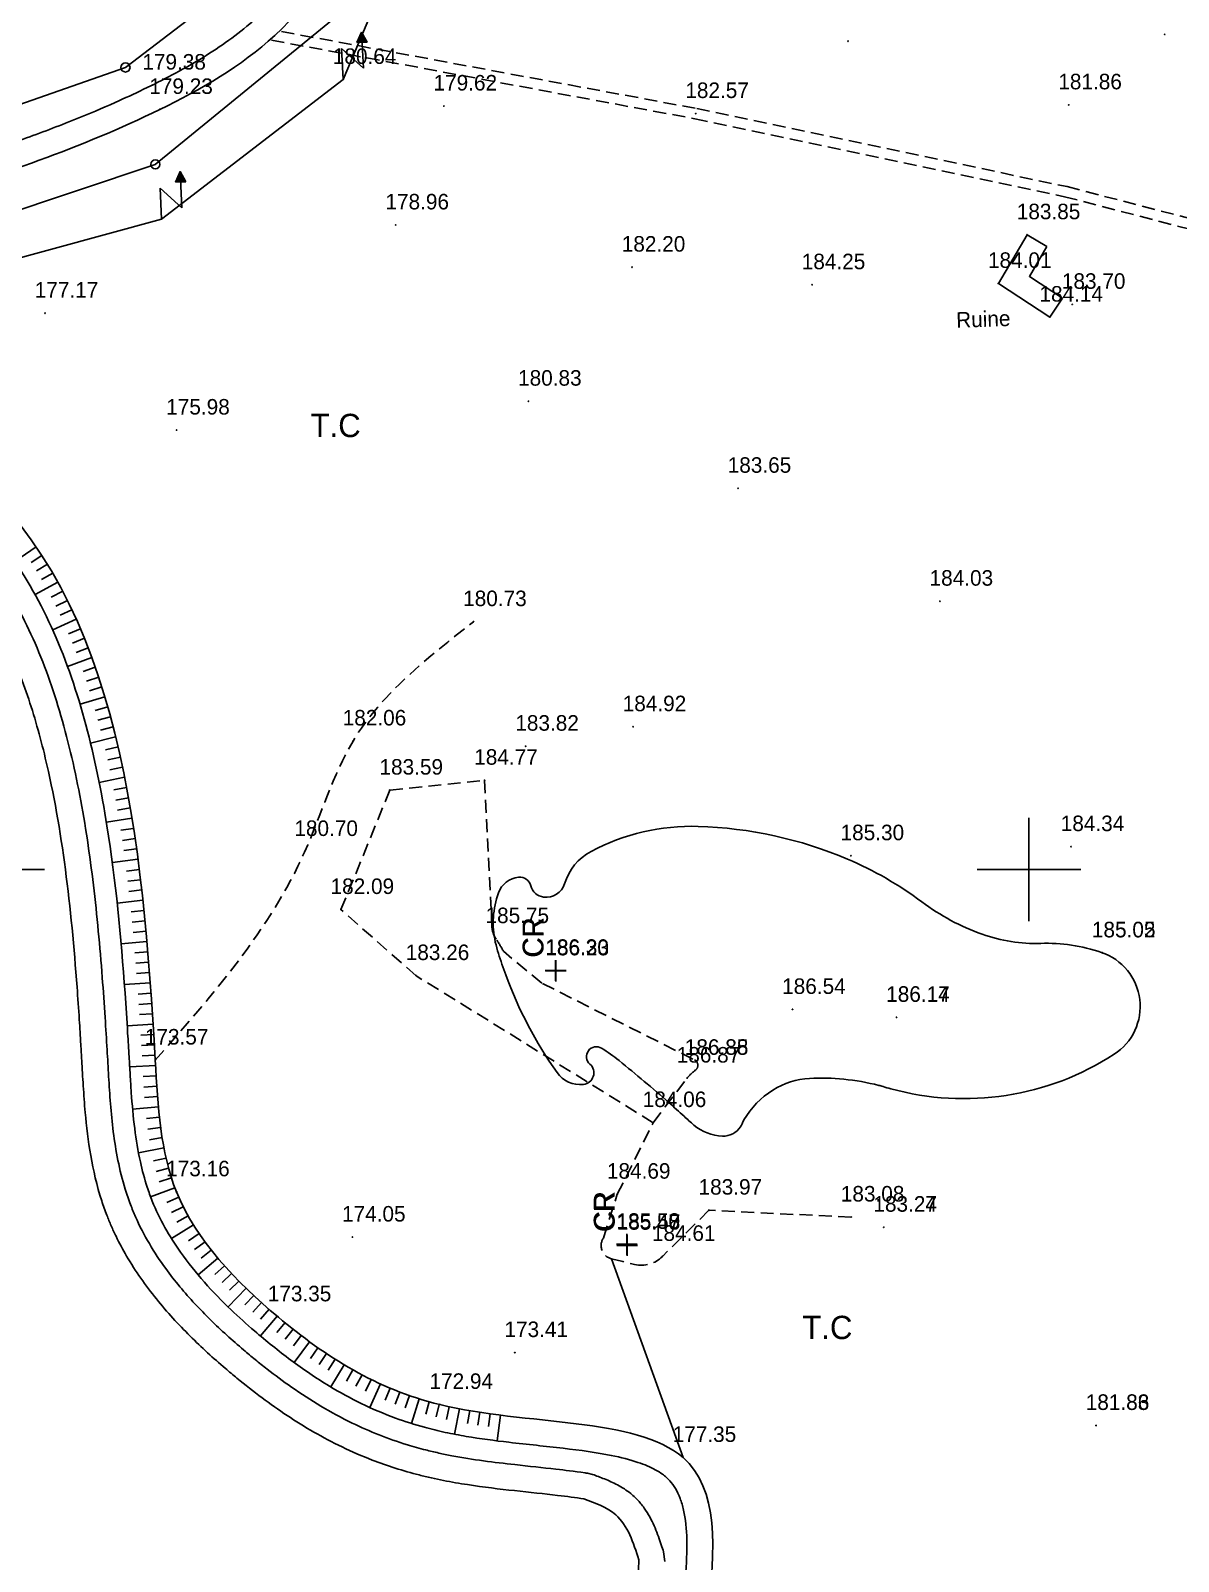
# Model space of a CAD drawing. Extents: x -83928 to -81707, y 15464 to 18601.
# Drawn here: x -83792.7 to -83571.1, y 17066.4 to 17362 of the extents above; entities that cross this region are included whole.
import ezdxf

# ---------------------------------------------------------------- set-up
doc = ezdxf.new("R2010")
doc.units = 0
doc.header["$MEASUREMENT"] = 0
doc.linetypes.add('ACAD_ISO03W100', pattern=[30, 12, -18])
doc.linetypes.add('INTERROMPU', pattern=[0.75, 0.5, -0.25])
doc.layers.add('ACCE', color=4, linetype='INTERROMPU', lineweight=25)
for name, color, linetype in [('ALT', 7, 'Continuous'), ('BORNE', 1, 'Continuous'), ('Carroyage 1', 7, 'Continuous'), ('CNiv_1', 1, 'Continuous'), ('CODE', 2, 'Continuous'), ('CONST', 7, 'Continuous'), ('CORDONNE', 6, 'Continuous'), ('ECOULEMENT', 160, 'ACAD_ISO03W100'), ('electric', 50, 'Continuous'), ('LIMITE', 40, 'INTERROMPU'), ('POINTS', 3, 'Continuous'), ('Talus', 5, 'Continuous'), ('TITRE', 1, 'Continuous'), ('VOIRIE', 4, 'Continuous')]:
    doc.layers.add(name, color=color, linetype=linetype)
doc.styles.add('TEXT', font='cyr2.shx')

# ---------------------------------------------------------------- blocks, each defined once
blk = doc.blocks.new('C16')
for p, q in [((-1, 0), (1, 0)), ((0, -1), (0, 1))]:
    blk.add_line(p, q)
at = {"style": 'TEXT'}
blk.add_text('CR', height=2, dxfattribs=at).set_placement((1.28, 1.19))
blk = doc.blocks.new('*X2')
for p, q in [((6.35, 7.2), (6.55, 7.4)), ((6.38, 7.27), (6.54, 7.42)), ((6.42, 7.34), (6.53, 7.45)), ((6.45, 7.41), (6.52, 7.47)), ((6.49, 7.48), (6.5, 7.49)), ((6.01, 6.5), (6.67, 7.16)), ((6.03, 6.56), (6.66, 7.19)), ((6.04, 6.5), (6.68, 7.14)), ((6.07, 6.63), (6.64, 7.21)), ((6.08, 6.5), (6.69, 7.12)), ((6.1, 6.7), (6.63, 7.23)), ((6.11, 6.5), (6.7, 7.09)), ((6.14, 6.77), (6.62, 7.26)), ((6.15, 6.5), (6.72, 7.07)), ((6.17, 6.84), (6.61, 7.28)), ((6.18, 6.5), (6.73, 7.05)), ((6.21, 6.91), (6.6, 7.3)), ((6.22, 6.5), (6.74, 7.02)), ((6.24, 6.98), (6.59, 7.33)), ((6.25, 6.5), (6.75, 7)), ((6.28, 7.06), (6.57, 7.35)), ((6.29, 6.5), (6.76, 6.97)), ((6.31, 7.13), (6.56, 7.38)), ((6.32, 6.5), (6.77, 6.95)), ((6.36, 6.5), (6.79, 6.93)), ((6.39, 6.5), (6.8, 6.9)), ((6.43, 6.5), (6.81, 6.88)), ((6.46, 6.5), (6.82, 6.86)), ((6.5, 6.5), (6.83, 6.83)), ((6.54, 6.5), (6.85, 6.81)), ((6.57, 6.5), (6.86, 6.79)), ((6.61, 6.5), (6.87, 6.76)), ((6.64, 6.5), (6.88, 6.74)), ((6.68, 6.5), (6.89, 6.72)), ((6.71, 6.5), (6.9, 6.69)), ((6.75, 6.5), (6.92, 6.67)), ((6.78, 6.5), (6.93, 6.64)), ((6.82, 6.5), (6.94, 6.62)), ((6.85, 6.5), (6.95, 6.6)), ((6.89, 6.5), (6.96, 6.57)), ((6.92, 6.5), (6.97, 6.55)), ((6.96, 6.5), (6.99, 6.53)), ((6.99, 6.5), (7, 6.5))]:
    blk.add_line(p, q)

msp = doc.modelspace()

# ---------------------------------------------------------------- linework, layer by layer
at = {"linetype": 'ByBlock', "extrusion": (0.000932032, -0.005533, 0.999984)}
for p, q in [((-83600.34, 17322.52, 202.97), (-83596.52, 17320.26, 202.95)), ((-83593.52, 17310.34, 202.9), (-83595.96, 17306.62, 202.76))]:
    msp.add_line(p, q, dxfattribs=at)
at = {"extrusion": (0.003135, -0.012036, 0.999923)}
for p, q in [((-83689.35, 17180.51, 201.54), (-83693.35, 17180.51, 201.55)), ((-83689.33, 17180.41, 201.54), (-83693.33, 17180.41, 201.55)), ((-83689.31, 17180.42, 201.54), (-83693.31, 17180.42, 201.55)), ((-83691.35, 17178.51, 201.52), (-83691.35, 17182.51, 201.57)), ((-83691.33, 17178.41, 201.52), (-83691.33, 17182.41, 201.57)), ((-83691.31, 17178.42, 201.52), (-83691.31, 17182.42, 201.57)), ((-83675.61, 17127.61, 200.86), (-83679.61, 17127.61, 200.87)), ((-83675.59, 17127.62, 200.86), (-83679.59, 17127.62, 200.87)), ((-83675.57, 17127.46, 200.86), (-83679.57, 17127.46, 200.87)), ((-83675.56, 17127.43, 200.86), (-83679.56, 17127.43, 200.87)), ((-83677.61, 17125.61, 200.84), (-83677.61, 17129.61, 200.89)), ((-83677.59, 17125.62, 200.84), (-83677.59, 17129.62, 200.89)), ((-83677.57, 17125.46, 200.84), (-83677.57, 17129.46, 200.89)), ((-83677.56, 17125.43, 200.84), (-83677.56, 17129.43, 200.89))]:
    msp.add_line(p, q, dxfattribs=at)
at = {"linetype": 'ByBlock', "extrusion": (0.000932032, -0.005533, 0.999984), "elevation": 29.2}
for points in [[(-83600.49, 17322.95), (-83606.05, 17313.56), (-83596.11, 17307.05)], [(-83596.67, 17320.69), (-83600.07, 17314.95), (-83593.68, 17310.76)]]:
    msp.add_lwpolyline(points, dxfattribs=at)
at = {"layer": 'ACCE', "linetype": 'INTERROMPU', "ltscale": 5, "extrusion": (0.000932032, -0.005533, 0.999984)}
for p, q in [((-83744.28, 17361.8, 203.89), (-83664.12, 17346.92, 203.73)), ((-83746.24, 17360.13, 203.88), (-83664.51, 17344.95, 203.72)), ((-83664.12, 17346.92, 203.73), (-83592.64, 17331.85, 203.58)), ((-83664.51, 17344.95, 203.72), (-83593.1, 17329.9, 203.57)), ((-83592.64, 17331.85, 203.58), (-83530.21, 17315.62, 203.44)), ((-83593.1, 17329.9, 203.57), (-83531.73, 17313.95, 203.43))]:
    msp.add_line(p, q, dxfattribs=at)
at = {"layer": 'BORNE', "color": 2, "extrusion": (4.63065e-06, 1.2885e-05, 1)}
for centre in [(-83774.4, 17354.85, 207.68), (-83768.64, 17336.13, 207.68)]:
    msp.add_circle(centre, 0.877, dxfattribs=at)
at = {"layer": 'Carroyage 1'}
for p, q in [((-83600, 17210), (-83600, 17190)), ((-83810, 17200), (-83790, 17200)), ((-83610, 17200), (-83590, 17200))]:
    msp.add_line(p, q, dxfattribs=at)
at = {"layer": 'CNiv_1', "flags": 128}
msp.add_lwpolyline([(-83635, 17202, -0.060355), (-83620.66, 17193.74, 0.075704), (-83609, 17187.5, 0.093341), (-83597.72, 17185.74, -0.089907), (-83586, 17184, -0.626929), (-83583.55, 17164.32, -0.213909), (-83626.67, 17157.67, -0.007001), (-83628.16, 17158.1, 0.012577), (-83629, 17158.33, 0.036595), (-83635.72, 17159.51, 0.037777), (-83642.33, 17159.67, 0.12869), (-83649.44, 17157.41, 0.119641), (-83655, 17151.67, 0.038937), (-83655.37, 17150.91, -0.050828), (-83655.67, 17150.33, -0.263124), (-83659.16, 17148.52, -0.16873), (-83664.67, 17150.67, -0.010376), (-83666.57, 17152.35, 0.00667), (-83669.5, 17155, 0.010264), (-83679.11, 17163.1, 0.03111), (-83682.5, 17165.5, 0.921976), (-83684.76, 17162.44, -0.654217), (-83686, 17158.5, -0.271713), (-83691.07, 17160.79, -0.066246), (-83701, 17179.67, -0.011511), (-83702.4, 17183.77, -0.021614), (-83703, 17186, -0.142195), (-83702.4, 17195.49, -0.291981), (-83698.5, 17198.5, -0.363728), (-83696.16, 17196.87, 0.300096), (-83693.67, 17194.67, 0.370191), (-83689.64, 17197.24, -0.19987), (-83684.5, 17203.5, -0.130504), (-83663.82, 17208.32, -0.093129)], format="xyb", close=True, dxfattribs=at)
at = {"layer": 'CORDONNE', "extrusion": (0.000932032, -0.005533, 0.999984)}
for p, q in [((-83728.82, 17361.7, 203.79), (-83729.72, 17359.65, 203.78)), ((-83728.47, 17354.71, 203.75), (-83728.82, 17361.7, 203.79)), ((-83727.72, 17359.75, 203.78), (-83728.82, 17361.7, 203.79)), ((-83732.67, 17358.5, 203.78), (-83728.47, 17354.71, 203.75)), ((-83732.36, 17352.51, 203.74), (-83732.67, 17358.5, 203.78)), ((-83729.72, 17359.65, 203.78), (-83727.72, 17359.75, 203.78)), ((-83763.87, 17334.74, 11.71), (-83764.77, 17332.69, 11.69)), ((-83762.77, 17332.79, 11.69), (-83763.87, 17334.74, 11.71)), ((-83763.51, 17327.75, 11.67), (-83763.87, 17334.74, 11.71)), ((-83767.41, 17325.55, 11.66), (-83767.71, 17331.54, 11.69)), ((-83767.71, 17331.54, 11.69), (-83763.51, 17327.75, 11.67)), ((-83764.77, 17332.69, 11.69), (-83762.77, 17332.79, 11.69))]:
    msp.add_line(p, q, dxfattribs=at)
at = {"layer": 'ECOULEMENT', "linetype": 'ByBlock', "extrusion": (0.000932032, -0.005533, 0.999984)}
for p, q in [((-83666.77, 17086.46, 200.34), (-83680.59, 17124.85, 200.79)), ((-83666.77, 17086.46, 200.34), (-83680.59, 17124.85, 200.79)), ((-83685.18, 17083.44, 200.36), (-83684.22, 17083.2, 200.35)), ((-83670.52, 17068.25, 200.13), (-83670.28, 17066.42, 200.11))]:
    msp.add_line(p, q, dxfattribs=at)
at = {"layer": 'ECOULEMENT', "linetype": 'ByBlock', "extrusion": (0.000932032, -0.005533, 0.999984), "elevation": 31.48}
for points in [[(-83578.93, 17534.07), (-83579.2, 17521.43), (-83573.61, 17497.2), (-83562.42, 17454.35), (-83556.2, 17424.54), (-83544.39, 17394.11), (-83534.44, 17368.02), (-83530.09, 17344.42), (-83526.98, 17325.79), (-83525.29, 17304.03)], [(-83573.93, 17533.97), (-83574.19, 17521.94), (-83568.75, 17498.4), (-83557.55, 17455.49), (-83551.39, 17425.96), (-83539.72, 17395.9), (-83529.61, 17369.38), (-83525.17, 17345.29), (-83522.02, 17326.4), (-83520.31, 17304.41)]]:
    msp.add_lwpolyline(points, dxfattribs=at)
at = {"layer": 'ECOULEMENT', "linetype": 'ByBlock'}
for points, knots in [([(-83827.83, 17291.45, 203.31), (-83819.67, 17286.97, 203.23), (-83775.97, 17262.97, 202.8), (-83770.19, 17194.47, 201.96), (-83767.15, 17135, 201.24), (-83744.19, 17111.26, 200.88), (-83712.87, 17091.38, 200.54), (-83643.3, 17096.85, 200.39), (-83670.7, 17034.91, 199.73), (-83666.57, 17004.33, 199.35), (-83665.61, 17000, 199.29)], [0, 0, 0, 0, 27.360031, 146.587102, 172.356963, 203.464582, 238.970025, 287.011846, 359.983844, 372.535882, 372.535882, 372.535882, 372.535882]), ([(-83827.83, 17291.45, 203.31), (-83819.67, 17286.97, 203.23), (-83775.97, 17262.97, 202.8), (-83770.19, 17194.47, 201.96), (-83767.15, 17135, 201.24), (-83744.19, 17111.26, 200.88), (-83712.87, 17091.38, 200.54), (-83643.3, 17096.85, 200.39), (-83670.7, 17034.91, 199.73), (-83666.57, 17004.33, 199.35), (-83665.61, 17000, 199.29)], [0, 0, 0, 0, 27.360031, 146.587102, 172.356963, 203.464582, 238.970025, 287.011846, 359.983844, 372.535882, 372.535882, 372.535882, 372.535882]), ([(-83830.23, 17287.07, 203.26), (-83827.51, 17285.57, 203.24), (-83824.82, 17284.09, 203.21), (-83819.79, 17281.2, 203.16), (-83817.45, 17279.79, 203.14), (-83813.17, 17276.99, 203.09), (-83811.22, 17275.61, 203.07), (-83808.19, 17273.23, 203.03), (-83807.04, 17272.27, 203.01), (-83804.83, 17270.25, 202.98), (-83803.76, 17269.21, 202.97), (-83800.67, 17265.98, 202.92), (-83798.77, 17263.67, 202.88), (-83793.59, 17256.55, 202.78), (-83790.69, 17251.35, 202.71), (-83785.75, 17240.17, 202.56), (-83783.72, 17234.18, 202.48), (-83780.36, 17221.65, 202.32), (-83779.03, 17215.1, 202.24), (-83776.28, 17197.86, 202.02), (-83775.24, 17186.94, 201.89), (-83774.3, 17173.56, 201.72), (-83774.13, 17170.98, 201.69), (-83773.88, 17166.88, 201.64), (-83773.79, 17165.36, 201.62), (-83773.63, 17162.69, 201.59), (-83773.56, 17161.55, 201.58), (-83773.43, 17159.25, 201.55), (-83773.36, 17158.09, 201.53), (-83773.11, 17154.63, 201.49), (-83772.91, 17152.31, 201.46), (-83772.35, 17147.84, 201.41), (-83772, 17145.69, 201.38), (-83771.16, 17141.91, 201.33), (-83770.73, 17140.27, 201.31), (-83769.9, 17137.77, 201.28), (-83769.58, 17136.88, 201.27), (-83768.52, 17134.24, 201.23), (-83767.7, 17132.53, 201.21), (-83765.86, 17129.24, 201.16), (-83764.85, 17127.65, 201.14), (-83760.91, 17122.07, 201.06), (-83757.56, 17118.39, 201.01), (-83752.53, 17113.6, 200.93), (-83751.01, 17112.23, 200.91), (-83748.34, 17109.93, 200.87), (-83747.19, 17108.97, 200.86), (-83744.85, 17107.1, 200.83), (-83743.67, 17106.18, 200.82), (-83740.08, 17103.5, 200.77), (-83737.61, 17101.82, 200.74), (-83731.06, 17097.86, 200.68), (-83726.83, 17095.76, 200.64), (-83720.46, 17093.42, 200.59), (-83718.6, 17092.83, 200.58), (-83715.38, 17091.95, 200.56), (-83714.04, 17091.62, 200.55), (-83711.33, 17091.04, 200.53), (-83709.97, 17090.79, 200.52), (-83705.86, 17090.1, 200.5), (-83703.1, 17089.73, 200.49), (-83696.8, 17089, 200.46), (-83693.27, 17088.65, 200.45), (-83686.59, 17087.87, 200.42), (-83683.43, 17087.44, 200.4), (-83678.73, 17086.49, 200.37), (-83676.99, 17086.05, 200.36), (-83674.19, 17085.11, 200.34), (-83673.08, 17084.63, 200.33), (-83671.62, 17083.84, 200.32), (-83671.16, 17083.55, 200.32), (-83670.48, 17083.05, 200.31), (-83670.22, 17082.85, 200.3), (-83669.76, 17082.43, 200.3), (-83669.54, 17082.21, 200.29), (-83668.92, 17081.53, 200.28), (-83668.55, 17081.03, 200.28), (-83667.88, 17079.91, 200.26), (-83667.59, 17079.29, 200.25), (-83667.06, 17077.89, 200.23), (-83666.84, 17077.13, 200.22), (-83666.28, 17074.63, 200.19), (-83666.08, 17072.69, 200.17), (-83665.99, 17068.35, 200.12), (-83666.1, 17065.96, 200.09), (-83666.57, 17060.86, 200.03), (-83666.93, 17058.15, 200), (-83667.78, 17052.49, 199.93), (-83668.28, 17049.54, 199.9), (-83669.62, 17041.67, 199.81), (-83670.48, 17036.63, 199.75), (-83671.83, 17026.44, 199.63), (-83672.31, 17021.3, 199.57), (-83672.36, 17014.59, 199.49), (-83672.32, 17012.95, 199.47), (-83672.13, 17009.72, 199.43), (-83671.99, 17008.13, 199.41), (-83671.53, 17004.33, 199.36), (-83671.17, 17002.14, 199.34), (-83670.72, 17000, 199.31)], [0, 0, 0, 0, 9.138787, 9.138787, 17.56416, 17.56416, 25.260352, 25.260352, 30.28287, 30.28287, 35.305388, 35.305388, 45.350425, 45.350425, 64.720492, 64.720492, 84.090558, 84.090558, 103.460624, 103.460624, 133.997086, 133.997086, 141.320115, 141.320115, 145.687262, 145.687262, 148.980281, 148.980281, 152.2733, 152.2733, 158.859337, 158.859337, 164.98289, 164.98289, 169.656938, 169.656938, 172.230332, 172.230332, 177.377121, 177.377121, 182.523909, 182.523909, 196.096598, 196.096598, 201.79541, 201.79541, 206.070107, 206.070107, 210.344803, 210.344803, 218.894196, 218.894196, 232.123931, 232.123931, 237.348737, 237.348737, 240.941197, 240.941197, 244.533658, 244.533658, 251.718579, 251.718579, 261.143982, 261.143982, 270.569384, 270.569384, 276.955429, 276.955429, 282.300633, 282.300633, 285.22463, 285.22463, 287.202598, 287.202598, 289.180565, 289.180565, 293.136501, 293.136501, 297.092437, 297.092437, 301.048372, 301.048372, 308.882033, 308.882033, 316.715694, 316.715694, 324.549354, 324.549354, 332.383015, 332.383015, 344.985249, 344.985249, 357.587484, 357.587484, 361.673134, 361.673134, 365.758783, 365.758783, 371.554392, 371.554392, 371.554392, 371.554392]), ([(-83832.24, 17283.42, 203.23), (-83828.82, 17281.54, 203.19), (-83825.49, 17279.71, 203.16), (-83819.9, 17276.4, 203.1), (-83817.58, 17274.94, 203.08), (-83814.19, 17272.59, 203.04), (-83813.01, 17271.73, 203.03), (-83811.01, 17270.16, 203), (-83810.17, 17269.46, 202.99), (-83807.59, 17267.18, 202.95), (-83805.93, 17265.52, 202.93), (-83802.81, 17262.02, 202.88), (-83801.34, 17260.17, 202.85), (-83797.19, 17254.32, 202.77), (-83794.76, 17250.04, 202.71), (-83790.51, 17240.8, 202.58), (-83788.69, 17235.84, 202.52), (-83785.58, 17225.41, 202.38), (-83784.29, 17219.94, 202.31), (-83782.14, 17208.67, 202.17), (-83781.28, 17202.86, 202.1), (-83779.88, 17191.09, 201.95), (-83779.33, 17185.13, 201.88), (-83778.68, 17176.58, 201.77), (-83778.5, 17173.99, 201.74), (-83778.2, 17169.33, 201.68), (-83778.07, 17167.26, 201.66), (-83777.84, 17163.48, 201.61), (-83777.75, 17161.77, 201.59), (-83777.54, 17158.3, 201.55), (-83777.43, 17156.54, 201.53), (-83777.14, 17152.98, 201.48), (-83776.97, 17151.17, 201.46), (-83776.51, 17147.54, 201.42), (-83776.22, 17145.7, 201.39), (-83775.47, 17142, 201.35), (-83775.02, 17140.14, 201.32), (-83774.14, 17137.28, 201.29), (-83773.8, 17136.29, 201.27), (-83773.13, 17134.52, 201.25), (-83772.81, 17133.74, 201.24), (-83771.67, 17131.17, 201.2), (-83770.77, 17129.44, 201.18), (-83768.81, 17126.1, 201.13), (-83767.75, 17124.5, 201.11), (-83764.88, 17120.55, 201.05), (-83762.98, 17118.29, 201.02), (-83759.01, 17114.02, 200.96), (-83756.95, 17112.01, 200.93), (-83753.77, 17109.12, 200.88), (-83752.68, 17108.17, 200.87), (-83750.85, 17106.61, 200.84), (-83750.1, 17105.99, 200.83), (-83748.59, 17104.76, 200.81), (-83747.83, 17104.15, 200.8), (-83745.52, 17102.35, 200.77), (-83743.95, 17101.18, 200.76), (-83738.67, 17097.5, 200.7), (-83734.8, 17095.15, 200.65), (-83727.28, 17091.5, 200.59), (-83723.73, 17090.08, 200.56), (-83718.82, 17088.57, 200.53), (-83717.64, 17088.24, 200.52), (-83715.61, 17087.73, 200.51), (-83714.77, 17087.53, 200.5), (-83713.09, 17087.16, 200.49), (-83712.25, 17086.99, 200.49), (-83709.36, 17086.44, 200.47), (-83707.31, 17086.12, 200.46), (-83703.25, 17085.56, 200.44), (-83701.23, 17085.32, 200.43), (-83696.51, 17084.79, 200.41), (-83693.84, 17084.52, 200.4), (-83689.55, 17084.03, 200.38), (-83687.86, 17083.82, 200.37), (-83685.18, 17083.44, 200.36), (-83685.53, 17083.5, 200.36), (-83685.18, 17083.44, 200.36)], [0, 0, 0, 0, 11.470891, 11.470891, 20.339348, 20.339348, 25.349819, 25.349819, 29.293223, 29.293223, 37.736701, 37.736701, 46.180179, 46.180179, 63.09593, 63.09593, 80.033904, 80.033904, 96.971878, 96.971878, 113.909852, 113.909852, 130.847826, 130.847826, 138.22956, 138.22956, 144.145467, 144.145467, 149.086627, 149.086627, 154.027787, 154.027787, 158.968947, 158.968947, 163.910107, 163.910107, 168.851267, 168.851267, 171.476116, 171.476116, 173.547821, 173.547821, 178.433198, 178.433198, 183.318576, 183.318576, 190.95299, 190.95299, 198.587403, 198.587403, 202.519045, 202.519045, 205.217551, 205.217551, 207.916057, 207.916057, 213.31307, 213.31307, 225.562001, 225.562001, 235.448516, 235.448516, 238.501106, 238.501106, 240.62569, 240.62569, 242.750274, 242.750274, 247.931567, 247.931567, 253.11286, 253.11286, 260.302425, 260.302425, 265.247652, 265.247652, 266.386395, 266.386395, 266.386395, 266.386395]), ([(-83834.65, 17279.04, 203.18), (-83831.36, 17277.23, 203.15), (-83828.19, 17275.49, 203.12), (-83822.29, 17272.02, 203.06), (-83819.55, 17270.28, 203.03), (-83816.26, 17267.91, 202.99), (-83815.46, 17267.3, 202.98), (-83814.08, 17266.2, 202.96), (-83813.5, 17265.71, 202.95), (-83811.8, 17264.24, 202.93), (-83810.72, 17263.21, 202.92), (-83807.31, 17259.69, 202.86), (-83805.14, 17257, 202.82), (-83801.17, 17251.12, 202.74), (-83799.36, 17247.93, 202.7), (-83796.09, 17241.09, 202.6), (-83794.63, 17237.44, 202.55), (-83792.02, 17229.75, 202.45), (-83790.87, 17225.71, 202.4), (-83788.23, 17214.68, 202.26), (-83786.98, 17207.44, 202.17), (-83785.02, 17192.57, 201.98), (-83784.31, 17184.93, 201.89), (-83783.59, 17175.2, 201.77), (-83783.45, 17173.11, 201.75), (-83783.21, 17169.42, 201.7), (-83783.11, 17167.82, 201.68), (-83782.95, 17165.2, 201.65), (-83782.89, 17164.17, 201.64), (-83782.79, 17162.35, 201.61), (-83782.74, 17161.54, 201.6), (-83782.65, 17159.9, 201.58), (-83782.6, 17159.07, 201.57), (-83782.44, 17156.56, 201.54), (-83782.32, 17154.84, 201.52), (-83781.92, 17150.41, 201.47), (-83781.6, 17147.63, 201.43), (-83780.61, 17141.93, 201.36), (-83779.94, 17139, 201.32), (-83778.68, 17135.1, 201.27), (-83778.35, 17134.17, 201.26), (-83777.73, 17132.55, 201.24), (-83777.44, 17131.86, 201.23), (-83776.85, 17130.51, 201.21), (-83776.54, 17129.84, 201.2), (-83775.59, 17127.88, 201.18), (-83774.9, 17126.6, 201.16), (-83772.45, 17122.4, 201.1), (-83770.5, 17119.65, 201.06), (-83766.36, 17114.53, 200.99), (-83764.17, 17112.16, 200.95), (-83759.7, 17107.71, 200.88), (-83757.41, 17105.64, 200.85), (-83754.38, 17103.05, 200.81), (-83753.63, 17102.42, 200.8), (-83751.3, 17100.5, 200.77), (-83749.69, 17099.24, 200.75), (-83744.89, 17095.66, 200.69), (-83741.58, 17093.43, 200.66), (-83734.51, 17089.37, 200.58), (-83730.75, 17087.54, 200.55), (-83725.31, 17085.43, 200.51), (-83723.83, 17084.9, 200.5), (-83720.81, 17083.94, 200.48), (-83719.27, 17083.5, 200.47), (-83716.91, 17082.9, 200.45), (-83716.12, 17082.71, 200.45), (-83714.55, 17082.36, 200.44), (-83713.77, 17082.2, 200.43), (-83711.43, 17081.74, 200.42), (-83709.89, 17081.47, 200.41), (-83705.25, 17080.76, 200.39), (-83702.21, 17080.4, 200.37), (-83696.38, 17079.75, 200.35), (-83693.58, 17079.46, 200.34), (-83689.19, 17078.95, 200.32), (-83687.49, 17078.73, 200.31), (-83685.92, 17078.5, 200.3)], [0, 0, 0, 0, 11.024204, 11.024204, 22.048408, 22.048408, 25.840326, 25.840326, 28.822842, 28.822842, 34.694579, 34.694579, 48.130457, 48.130457, 61.566335, 61.566335, 75.002214, 75.002214, 88.438092, 88.438092, 110.366103, 110.366103, 132.294113, 132.294113, 138.280396, 138.280396, 142.878063, 142.878063, 145.831318, 145.831318, 148.161898, 148.161898, 150.492478, 150.492478, 155.153639, 155.153639, 162.312897, 162.312897, 169.472155, 169.472155, 171.70639, 171.70639, 173.357618, 173.357618, 175.008845, 175.008845, 178.3113, 178.3113, 186.264552, 186.264552, 194.217804, 194.217804, 202.171055, 202.171055, 204.806477, 204.806477, 210.243273, 210.243273, 220.607373, 220.607373, 230.971473, 230.971473, 234.726233, 234.726233, 238.482506, 238.482506, 240.354555, 240.354555, 242.226603, 242.226603, 245.9707, 245.9707, 253.560508, 253.560508, 261.150316, 261.150316, 266.386395, 266.386395, 266.386395, 266.386395]), ([(-83834.65, 17279.04, 203.18), (-83831.36, 17277.23, 203.15), (-83828.19, 17275.49, 203.12), (-83822.29, 17272.02, 203.06), (-83819.55, 17270.28, 203.03), (-83816.26, 17267.91, 202.99), (-83815.46, 17267.3, 202.98), (-83814.08, 17266.2, 202.96), (-83813.5, 17265.71, 202.95), (-83811.8, 17264.24, 202.93), (-83810.72, 17263.21, 202.92), (-83807.31, 17259.69, 202.86), (-83805.14, 17257, 202.82), (-83801.17, 17251.12, 202.74), (-83799.36, 17247.93, 202.7), (-83796.09, 17241.09, 202.6), (-83794.63, 17237.44, 202.55), (-83792.02, 17229.75, 202.45), (-83790.87, 17225.71, 202.4), (-83788.23, 17214.68, 202.26), (-83786.98, 17207.44, 202.17), (-83785.02, 17192.57, 201.98), (-83784.31, 17184.93, 201.89), (-83783.59, 17175.2, 201.77), (-83783.45, 17173.11, 201.75), (-83783.21, 17169.42, 201.7), (-83783.11, 17167.82, 201.68), (-83782.95, 17165.2, 201.65), (-83782.89, 17164.17, 201.64), (-83782.79, 17162.35, 201.61), (-83782.74, 17161.54, 201.6), (-83782.65, 17159.9, 201.58), (-83782.6, 17159.07, 201.57), (-83782.44, 17156.56, 201.54), (-83782.32, 17154.84, 201.52), (-83781.92, 17150.41, 201.47), (-83781.6, 17147.63, 201.43), (-83780.61, 17141.93, 201.36), (-83779.94, 17139, 201.32), (-83778.68, 17135.1, 201.27), (-83778.35, 17134.17, 201.26), (-83777.73, 17132.55, 201.24), (-83777.44, 17131.86, 201.23), (-83776.85, 17130.51, 201.21), (-83776.54, 17129.84, 201.2), (-83775.59, 17127.88, 201.18), (-83774.9, 17126.6, 201.16), (-83772.45, 17122.4, 201.1), (-83770.5, 17119.65, 201.06), (-83766.36, 17114.53, 200.99), (-83764.17, 17112.16, 200.95), (-83759.7, 17107.71, 200.88), (-83757.41, 17105.64, 200.85), (-83754.38, 17103.05, 200.81), (-83753.63, 17102.42, 200.8), (-83751.3, 17100.5, 200.77), (-83749.69, 17099.24, 200.75), (-83744.89, 17095.66, 200.69), (-83741.58, 17093.43, 200.66), (-83734.51, 17089.37, 200.58), (-83730.75, 17087.54, 200.55), (-83725.31, 17085.43, 200.51), (-83723.83, 17084.9, 200.5), (-83720.81, 17083.94, 200.48), (-83719.27, 17083.5, 200.47), (-83716.91, 17082.9, 200.45), (-83716.12, 17082.71, 200.45), (-83714.55, 17082.36, 200.44), (-83713.77, 17082.2, 200.43), (-83711.43, 17081.74, 200.42), (-83709.89, 17081.47, 200.41), (-83705.25, 17080.76, 200.39), (-83702.21, 17080.4, 200.37), (-83696.38, 17079.75, 200.35), (-83693.58, 17079.46, 200.34), (-83689.19, 17078.95, 200.32), (-83687.49, 17078.73, 200.31), (-83685.92, 17078.5, 200.3)], [0, 0, 0, 0, 11.024204, 11.024204, 22.048408, 22.048408, 25.840326, 25.840326, 28.822842, 28.822842, 34.694579, 34.694579, 48.130457, 48.130457, 61.566335, 61.566335, 75.002214, 75.002214, 88.438092, 88.438092, 110.366103, 110.366103, 132.294113, 132.294113, 138.280396, 138.280396, 142.878063, 142.878063, 145.831318, 145.831318, 148.161898, 148.161898, 150.492478, 150.492478, 155.153639, 155.153639, 162.312897, 162.312897, 169.472155, 169.472155, 171.70639, 171.70639, 173.357618, 173.357618, 175.008845, 175.008845, 178.3113, 178.3113, 186.264552, 186.264552, 194.217804, 194.217804, 202.171055, 202.171055, 204.806477, 204.806477, 210.243273, 210.243273, 220.607373, 220.607373, 230.971473, 230.971473, 234.726233, 234.726233, 238.482506, 238.482506, 240.354555, 240.354555, 242.226603, 242.226603, 245.9707, 245.9707, 253.560508, 253.560508, 261.150316, 261.150316, 266.386395, 266.386395, 266.386395, 266.386395]), ([(-83684.22, 17083.2, 200.35), (-83683.86, 17083.07, 200.35), (-83683.48, 17082.93, 200.35), (-83682.33, 17082.5, 200.34), (-83681.52, 17082.19, 200.33), (-83679.84, 17081.42, 200.32), (-83678.97, 17080.98, 200.31), (-83677.68, 17080.14, 200.29), (-83677.27, 17079.84, 200.29), (-83676.58, 17079.28, 200.28), (-83676.29, 17079.03, 200.28), (-83675.75, 17078.51, 200.27), (-83675.5, 17078.24, 200.27), (-83674.78, 17077.42, 200.25), (-83674.36, 17076.86, 200.24), (-83673.23, 17075.16, 200.22), (-83672.65, 17074, 200.21), (-83671.7, 17071.75, 200.18), (-83671.31, 17070.65, 200.16), (-83670.81, 17069.14, 200.14), (-83670.66, 17068.69, 200.13), (-83670.52, 17068.25, 200.13)], [0, 0, 0, 0, 1.098536, 1.098536, 3.295607, 3.295607, 5.492678, 5.492678, 6.531518, 6.531518, 7.272248, 7.272248, 8.012979, 8.012979, 9.494439, 9.494439, 12.444228, 12.444228, 15.394018, 15.394018, 16.682586, 16.682586, 16.682586, 16.682586]), ([(-83675.28, 17066.71, 200.13), (-83675.3, 17066.36, 200.12), (-83675.32, 17066, 200.12), (-83675.46, 17064.05, 200.09), (-83675.65, 17062.34, 200.07), (-83676.11, 17058.69, 200.03), (-83676.4, 17056.76, 200.01), (-83677.24, 17051.43, 199.95), (-83677.86, 17047.87, 199.91), (-83679.1, 17040.47, 199.82), (-83679.73, 17036.63, 199.78), (-83680.77, 17028.74, 199.69), (-83681.19, 17024.7, 199.64), (-83681.48, 17018.78, 199.57), (-83681.52, 17016.96, 199.55), (-83681.5, 17013.89, 199.51), (-83681.47, 17012.66, 199.49), (-83681.35, 17010.22, 199.46), (-83681.26, 17009.01, 199.45), (-83680.93, 17005.42, 199.41), (-83680.61, 17003.08, 199.38), (-83680.16, 17000.52, 199.34), (-83680.11, 17000.26, 199.34), (-83680.06, 17000, 199.34)], [313.813405, 313.813405, 313.813405, 313.813405, 315.118123, 315.118123, 320.744784, 320.744784, 326.371444, 326.371444, 335.698653, 335.698653, 345.025863, 345.025863, 354.353073, 354.353073, 358.466552, 358.466552, 361.206136, 361.206136, 363.94572, 363.94572, 369.424889, 369.424889, 370.051749, 370.051749, 370.051749, 370.051749]), ([(-83675.28, 17066.71, 200.13), (-83675.3, 17066.36, 200.12), (-83675.32, 17066, 200.12), (-83675.46, 17064.05, 200.09), (-83675.65, 17062.34, 200.07), (-83676.11, 17058.69, 200.03), (-83676.4, 17056.76, 200.01), (-83677.24, 17051.43, 199.95), (-83677.86, 17047.87, 199.91), (-83679.1, 17040.47, 199.82), (-83679.73, 17036.63, 199.78), (-83680.77, 17028.74, 199.69), (-83681.19, 17024.7, 199.64), (-83681.48, 17018.78, 199.57), (-83681.52, 17016.96, 199.55), (-83681.5, 17013.89, 199.51), (-83681.47, 17012.66, 199.49), (-83681.35, 17010.22, 199.46), (-83681.26, 17009.01, 199.45), (-83680.93, 17005.42, 199.41), (-83680.61, 17003.08, 199.38), (-83680.16, 17000.52, 199.34), (-83680.11, 17000.26, 199.34), (-83680.06, 17000, 199.34)], [313.813405, 313.813405, 313.813405, 313.813405, 315.118123, 315.118123, 320.744784, 320.744784, 326.371444, 326.371444, 335.698653, 335.698653, 345.025863, 345.025863, 354.353073, 354.353073, 358.466552, 358.466552, 361.206136, 361.206136, 363.94572, 363.94572, 369.424889, 369.424889, 370.051749, 370.051749, 370.051749, 370.051749])]:
    msp.add_open_spline(points, degree=3, knots=knots, dxfattribs=at)
msp.add_spline([(-83685.92, 17078.5, 200.3), (-83679.77, 17075.42, 200.24), (-83675.28, 17066.71, 200.13)], degree=3, dxfattribs=at)
msp.add_spline([(-83685.92, 17078.5, 200.3), (-83679.77, 17075.42, 200.24), (-83675.28, 17066.71, 200.13)], degree=3, dxfattribs=at)
at = {"layer": 'electric', "extrusion": (0.000932032, -0.005533, 0.999984)}
for p, q in [((-83706.93, 17412.56, 204.39), (-83732.36, 17352.56, 203.74)), ((-83732.36, 17352.56, 203.74), (-83767.41, 17325.55, 11.66)), ((-83767.41, 17325.55, 11.66), (-83895.14, 17290.75, 363.11))]:
    msp.add_line(p, q, dxfattribs=at)
at = {"layer": 'LIMITE', "linetype": 'INTERROMPU', "ltscale": 5, "extrusion": (0.000932032, -0.005533, 0.999984)}
for p, q in [((-83723.37, 17215.3, 202.06), (-83705.08, 17217.22, 202.03)), ((-83732.8, 17192.25, 201.82), (-83723.37, 17215.3, 202.06)), ((-83718.29, 17179.49, 201.62), (-83732.8, 17192.25, 201.82)), ((-83718.29, 17179.49, 201.62), (-83732.8, 17192.25, 201.82)), ((-83694.02, 17178.05, 201.1), (-83701.43, 17184.22, 201.14)), ((-83694.02, 17178.05, 201.1), (-83701.43, 17184.22, 201.14)), ((-83672.54, 17151.12, 200.93), (-83718.29, 17179.49, 201.62)), ((-83672.54, 17151.12, 200.93), (-83718.29, 17179.49, 201.62)), ((-83664.86, 17163.4, 200.99), (-83694.02, 17178.05, 201.1)), ((-83664.86, 17163.4, 200.99), (-83694.02, 17178.05, 201.1)), ((-83672.54, 17151.12, 200.93), (-83665.98, 17159.71, 200.97)), ((-83672.54, 17151.12, 200.93), (-83665.98, 17159.71, 200.97)), ((-83679.45, 17137.29, 200.86), (-83672.54, 17151.12, 200.93)), ((-83679.45, 17137.29, 200.86), (-83672.54, 17151.12, 200.93)), ((-83682.14, 17128.85, 200.82), (-83679.45, 17137.29, 200.86)), ((-83682.14, 17128.85, 200.82), (-83679.45, 17137.29, 200.86)), ((-83661.76, 17134.21, 200.83), (-83670.76, 17125.28, 200.79)), ((-83661.76, 17134.21, 200.83), (-83670.76, 17125.28, 200.79)), ((-83634.3, 17132.88, 200.79), (-83661.76, 17134.21, 200.83)), ((-83634.3, 17132.88, 200.79), (-83661.76, 17134.21, 200.83))]:
    msp.add_line(p, q, dxfattribs=at)
at = {"layer": 'LIMITE', "linetype": 'INTERROMPU', "ltscale": 5, "extrusion": (0.000932032, -0.005533, 0.999984), "elevation": 28.75}
msp.add_lwpolyline([(-83705.23, 17217.64), (-83703.81, 17189.4, 0.13472), (-83703.04, 17187.05, -0.021589), (-83701.58, 17184.63, 2.695222)], format="xyb", dxfattribs=at)
at = {"layer": 'LIMITE', "linetype": 'INTERROMPU', "ltscale": 5, "extrusion": (0.000932032, -0.005533, 0.999984)}
for centre, radius, start, end in [((-83665.29, 17162.62, 28.04), 1.23, 305.1018, 76.711), ((-83665.29, 17162.62, 28.04), 1.23, 305.1018, 76.711), ((-83660.52, 17155.84, 28.04), 7.06, 125.1018, 142.6266), ((-83660.52, 17155.84, 28.04), 7.06, 125.1018, 142.6266), ((-83680.11, 17127.81, 28.04), 2.62, 146.075, 256.0365), ((-83680.11, 17127.81, 28.04), 2.62, 146.075, 256.0365), ((-83602.33, 17440.63, 28.04), 324.97, 256.0365, 256.8482), ((-83602.33, 17440.63, 28.04), 324.97, 256.0365, 256.8482), ((-83674.96, 17129.78, 28.04), 5.75, 256.8482, 314.7712), ((-83674.96, 17129.78, 28.04), 5.75, 256.8482, 314.7712)]:
    msp.add_arc(centre, radius, start, end, dxfattribs=at)
at = {"layer": 'LIMITE', "linetype": 'INTERROMPU', "ltscale": 5}
msp.add_spline([(-83768.65, 17163.19, 201.58), (-83739.79, 17203.45, 201.97), (-83730.46, 17224.79, 202.2), (-83707.21, 17247.83, 202.41)], degree=3, dxfattribs=at)
msp.add_spline([(-83768.65, 17163.19, 201.58), (-83739.79, 17203.45, 201.97), (-83730.46, 17224.79, 202.2), (-83707.21, 17247.83, 202.41)], degree=3, dxfattribs=at)
at = {"layer": 'POINTS', "extrusion": (0.002059, -0.012217, 0.999923)}
for centre in [(-83574.01, 17360.31, -182.42), (-83574.01, 17360.31, -182.42), (-83635.14, 17359, -182.42), (-83732.6, 17351.6, -182.42), (-83769.39, 17350.51, -182.42), (-83768.04, 17345.81, -182.42), (-83713.17, 17346.47, -182.42), (-83664.56, 17345.02, -182.42), (-83592.56, 17346.7, -182.42), (-83722.45, 17323.51, -182.42), (-83600.58, 17321.61, -182.42), (-83600.58, 17321.61, -182.42), (-83676.83, 17315.36, -182.42), (-83606.14, 17312.22, -182.42), (-83606.14, 17312.22, -182.42), (-83642.09, 17311.96, -182.42), (-83642.09, 17311.96, -182.42), (-83790.15, 17306.48, -182.42), (-83591.87, 17308.18, -182.42), (-83591.87, 17308.18, -182.42), (-83596.2, 17305.71, -182.42), (-83596.2, 17305.71, -182.42), (-83696.85, 17289.48, -182.42), (-83764.77, 17283.9, -182.42), (-83656.38, 17272.66, -182.42), (-83656.38, 17272.66, -182.42), (-83617.41, 17250.86, -182.42), (-83617.41, 17250.86, -182.42), (-83707.45, 17246.9, -182.42), (-83676.65, 17226.62, -182.42), (-83676.65, 17226.62, -182.42), (-83730.7, 17223.87, -182.42), (-83697.38, 17222.86, -182.42), (-83705.31, 17216.29, -182.42), (-83723.61, 17214.38, -182.42), (-83592.09, 17203.47, -182.42), (-83592.09, 17203.47, -182.42), (-83740.03, 17202.53, -182.42), (-83634.59, 17201.71, -182.42), (-83634.59, 17201.71, -182.42), (-83733.04, 17191.33, -182.42), (-83703.13, 17185.7, -182.42), (-83586.08, 17182.95, -182.42), (-83586.07, 17182.97, -182.42), (-83691.59, 17179.58, -182.42), (-83691.57, 17179.48, -182.42), (-83691.55, 17179.49, -182.42), (-83718.53, 17178.57, -182.42), (-83645.87, 17172.03, -182.42), (-83645.87, 17172.03, -182.42), (-83625.79, 17170.5, -182.42), (-83625.78, 17170.52, -182.42), (-83768.89, 17162.26, -182.42), (-83666.22, 17158.78, -182.42), (-83664.67, 17160.27, -182.42), (-83664.65, 17160.28, -182.42), (-83672.78, 17150.19, -182.42), (-83764.78, 17136.82, -182.42), (-83679.69, 17136.36, -182.42), (-83662, 17133.28, -182.42), (-83634.54, 17131.95, -182.42), (-83628.26, 17129.98, -182.42), (-83628.25, 17129.99, -182.42), (-83730.83, 17128.08, -182.42), (-83677.85, 17126.68, -182.42), (-83677.83, 17126.69, -182.42), (-83677.81, 17126.53, -182.42), (-83677.8, 17126.5, -182.42), (-83671, 17124.35, -182.42), (-83745.16, 17112.68, -182.42), (-83699.47, 17105.78, -182.42), (-83713.94, 17095.77, -182.42), (-83587.27, 17091.7, -182.42), (-83587.26, 17091.72, -182.42), (-83667, 17085.53, -182.42)]:
    msp.add_circle(centre, 0.05, dxfattribs=at)
at = {"layer": 'Talus'}
for p, q in [((-83791.64, 17262.31, 202.84), (-83795.77, 17259.49, 202.82)), ((-83790.53, 17260.64, 202.82), (-83792.63, 17259.28, 202.81)), ((-83789.46, 17258.95, 202.8), (-83791.6, 17257.64, 202.79)), ((-83788.44, 17257.23, 202.77), (-83790.6, 17255.98, 202.77)), ((-83787.45, 17255.49, 202.75), (-83791.83, 17253.08, 202.73)), ((-83786.51, 17253.73, 202.73), (-83788.72, 17252.57, 202.72)), ((-83785.6, 17251.95, 202.7), (-83787.84, 17250.84, 202.69)), ((-83783.89, 17248.33, 202.65), (-83788.45, 17246.29, 202.64)), ((-83784.73, 17250.15, 202.68), (-83786.99, 17249.08, 202.67)), ((-83783.09, 17246.5, 202.63), (-83785.39, 17245.52, 202.62)), ((-83782.32, 17244.65, 202.6), (-83784.64, 17243.71, 202.6)), ((-83781.59, 17242.79, 202.58), (-83783.92, 17241.89, 202.57)), ((-83780.89, 17240.92, 202.55), (-83785.58, 17239.2, 202.55)), ((-83780.22, 17239.04, 202.53), (-83782.58, 17238.22, 202.53)), ((-83779.57, 17237.14, 202.5), (-83781.95, 17236.36, 202.5)), ((-83778.96, 17235.24, 202.48), (-83781.35, 17234.49, 202.48)), ((-83778.38, 17233.33, 202.45), (-83783.17, 17231.9, 202.45)), ((-83777.82, 17231.41, 202.43), (-83780.22, 17230.72, 202.43)), ((-83777.28, 17229.48, 202.4), (-83779.7, 17228.83, 202.4)), ((-83776.77, 17227.55, 202.38), (-83779.19, 17226.92, 202.38)), ((-83776.29, 17225.61, 202.35), (-83781.14, 17224.42, 202.36)), ((-83775.82, 17223.66, 202.33), (-83778.26, 17223.09, 202.33)), ((-83775.38, 17221.71, 202.31), (-83777.82, 17221.17, 202.31)), ((-83774.96, 17219.76, 202.28), (-83777.41, 17219.24, 202.28)), ((-83774.56, 17217.8, 202.26), (-83779.46, 17216.82, 202.26)), ((-83774.18, 17215.83, 202.23), (-83776.63, 17215.37, 202.23)), ((-83773.81, 17213.87, 202.21), (-83776.27, 17213.42, 202.21)), ((-83773.14, 17209.92, 202.16), (-83778.07, 17209.12, 202.16)), ((-83773.47, 17211.9, 202.18), (-83775.93, 17211.47, 202.18)), ((-83772.83, 17207.95, 202.13), (-83775.3, 17207.57, 202.13)), ((-83772.53, 17205.97, 202.11), (-83775, 17205.61, 202.11)), ((-83772.25, 17203.99, 202.08), (-83774.72, 17203.65, 202.09)), ((-83771.98, 17202.01, 202.06), (-83776.93, 17201.35, 202.07)), ((-83771.72, 17200.03, 202.03), (-83774.2, 17199.71, 202.04)), ((-83771.48, 17198.04, 202.01), (-83773.96, 17197.75, 202.01)), ((-83771.25, 17196.06, 201.98), (-83773.73, 17195.77, 201.99)), ((-83771.03, 17194.07, 201.96), (-83776, 17193.53, 201.97)), ((-83770.82, 17192.08, 201.93), (-83773.31, 17191.82, 201.94)), ((-83770.62, 17190.09, 201.91), (-83773.11, 17189.85, 201.91)), ((-83770.25, 17186.11, 201.86), (-83775.23, 17185.67, 201.87)), ((-83770.43, 17188.1, 201.89), (-83772.92, 17187.87, 201.89)), ((-83770.08, 17184.11, 201.84), (-83772.57, 17183.9, 201.84)), ((-83769.92, 17182.12, 201.81), (-83772.41, 17181.92, 201.82)), ((-83769.61, 17178.13, 201.76), (-83774.6, 17177.77, 201.77)), ((-83769.76, 17180.13, 201.79), (-83772.25, 17179.94, 201.79)), ((-83769.47, 17176.14, 201.74), (-83771.96, 17175.96, 201.74)), ((-83769.33, 17174.14, 201.71), (-83771.82, 17173.97, 201.72)), ((-83769.2, 17172.15, 201.69), (-83771.69, 17171.98, 201.7)), ((-83769.07, 17170.15, 201.66), (-83774.06, 17169.84, 201.68)), ((-83768.95, 17168.15, 201.64), (-83771.44, 17168, 201.65)), ((-83768.82, 17166.16, 201.62), (-83771.32, 17166.01, 201.62)), ((-83768.71, 17164.16, 201.59), (-83771.2, 17164.02, 201.6)), ((-83768.59, 17162.17, 201.57), (-83773.58, 17161.88, 201.58)), ((-83768.47, 17160.17, 201.54), (-83770.97, 17160.02, 201.55)), ((-83768.35, 17158.17, 201.52), (-83770.84, 17158.01, 201.52)), ((-83768.04, 17154.19, 201.47), (-83773.02, 17153.74, 201.48)), ((-83768.21, 17156.18, 201.49), (-83770.7, 17155.99, 201.5)), ((-83767.84, 17152.2, 201.44), (-83770.33, 17151.93, 201.45)), ((-83767.61, 17150.21, 201.42), (-83770.09, 17149.89, 201.42)), ((-83767.32, 17148.23, 201.4), (-83769.79, 17147.84, 201.4)), ((-83766.98, 17146.26, 201.37), (-83771.89, 17145.33, 201.37)), ((-83766.57, 17144.3, 201.35), (-83769.01, 17143.75, 201.35)), ((-83766.09, 17142.36, 201.32), (-83768.5, 17141.71, 201.32)), ((-83765.52, 17140.45, 201.3), (-83767.9, 17139.68, 201.29)), ((-83764.86, 17138.56, 201.27), (-83769.54, 17136.79, 201.26)), ((-83764.1, 17136.71, 201.25), (-83766.39, 17135.7, 201.24)), ((-83763.25, 17134.9, 201.22), (-83765.48, 17133.78, 201.22)), ((-83762.31, 17133.13, 201.2), (-83764.49, 17131.91, 201.19)), ((-83761.29, 17131.41, 201.17), (-83765.53, 17128.77, 201.16)), ((-83760.2, 17129.74, 201.15), (-83762.26, 17128.33, 201.14)), ((-83759.04, 17128.11, 201.13), (-83761.06, 17126.62, 201.12)), ((-83756.56, 17124.97, 201.08), (-83760.39, 17121.75, 201.05)), ((-83757.83, 17126.52, 201.1), (-83759.79, 17124.97, 201.09)), ((-83755.25, 17123.46, 201.06), (-83757.12, 17121.79, 201.05)), ((-83753.9, 17121.98, 201.04), (-83755.72, 17120.27, 201.02)), ((-83751.09, 17119.14, 200.99), (-83754.57, 17115.55, 200.96)), ((-83752.51, 17120.54, 201.02), (-83754.29, 17118.79, 201)), ((-83749.64, 17117.76, 200.97), (-83751.34, 17115.93, 200.96)), ((-83748.16, 17116.41, 200.95), (-83749.83, 17114.55, 200.94)), ((-83745.14, 17113.79, 200.91), (-83748.36, 17109.96, 200.88)), ((-83746.66, 17115.09, 200.93), (-83748.3, 17113.2, 200.91)), ((-83743.6, 17112.51, 200.89), (-83745.19, 17110.58, 200.87)), ((-83742.05, 17111.26, 200.87), (-83743.6, 17109.3, 200.85)), ((-83740.47, 17110.03, 200.85), (-83741.98, 17108.05, 200.83)), ((-83738.86, 17108.84, 200.83), (-83741.82, 17104.8, 200.79)), ((-83737.24, 17107.67, 200.81), (-83738.67, 17105.62, 200.79)), ((-83735.59, 17106.54, 200.79), (-83736.98, 17104.46, 200.77)), ((-83733.91, 17105.45, 200.78), (-83735.25, 17103.34, 200.75)), ((-83732.21, 17104.4, 200.76), (-83734.78, 17100.11, 200.71)), ((-83730.48, 17103.39, 200.74), (-83731.71, 17101.22, 200.72)), ((-83728.73, 17102.43, 200.72), (-83729.9, 17100.22, 200.7)), ((-83726.95, 17101.53, 200.71), (-83728.05, 17099.28, 200.68)), ((-83725.14, 17100.67, 200.69), (-83727.21, 17096.12, 200.64)), ((-83723.31, 17099.87, 200.68), (-83724.28, 17097.56, 200.65)), ((-83721.45, 17099.12, 200.66), (-83722.35, 17096.79, 200.64)), ((-83719.57, 17098.43, 200.65), (-83720.4, 17096.07, 200.62)), ((-83717.68, 17097.81, 200.63), (-83719.17, 17093.04, 200.58)), ((-83715.76, 17097.24, 200.62), (-83716.43, 17094.83, 200.59)), ((-83713.82, 17096.73, 200.61), (-83714.42, 17094.3, 200.58)), ((-83711.88, 17096.27, 200.6), (-83712.41, 17093.83, 200.57)), ((-83709.92, 17095.87, 200.59), (-83710.86, 17090.96, 200.53)), ((-83707.95, 17095.52, 200.57), (-83708.37, 17093.05, 200.55)), ((-83705.97, 17095.2, 200.56), (-83706.35, 17092.73, 200.54)), ((-83704, 17094.91, 200.56), (-83704.34, 17092.44, 200.53)), ((-83702.01, 17094.65, 200.55), (-83702.64, 17089.69, 200.49))]:
    msp.add_line(p, q, dxfattribs=at)
at = {"layer": 'TITRE', "color": 6, "extrusion": (4.63065e-06, 1.2885e-05, 1)}
for p, q in [((-83728.43, 17369.02, 207.84), (-83768.64, 17336.13, 207.84)), ((-83768.64, 17336.13, 207.84), (-83844.68, 17310.67, 207.84))]:
    msp.add_line(p, q, dxfattribs=at)
at = {"layer": 'TITRE', "color": 6, "extrusion": (4.63065e-06, 1.2885e-05, 1), "elevation": 207.68}
msp.add_lwpolyline([(-83736.07, 17419.11), (-83740.62, 17391.57), (-83745.85, 17376.74), (-83774.4, 17354.85), (-83834.94, 17333.65)], dxfattribs=at)
at = {"layer": 'VOIRIE'}
for points, knots in [([(-83881.75, 17314.07, 203.75), (-83877.58, 17315.48, 203.75), (-83873.4, 17316.89, 203.76), (-83865.64, 17319.46, 203.76), (-83862.07, 17320.62, 203.77), (-83855.64, 17322.64, 203.77), (-83852.79, 17323.51, 203.77), (-83847.1, 17325.2, 203.78), (-83844.25, 17326.02, 203.78), (-83835.71, 17328.43, 203.78), (-83830.02, 17329.99, 203.78), (-83819.26, 17333.02, 203.78), (-83814.18, 17334.49, 203.78), (-83804.1, 17337.61, 203.79), (-83799.1, 17339.25, 203.79), (-83790.76, 17342.23, 203.8), (-83787.4, 17343.5, 203.81), (-83781.48, 17345.88, 203.82), (-83778.92, 17346.96, 203.82), (-83774.55, 17348.91, 203.83), (-83772.73, 17349.76, 203.84), (-83769.05, 17351.53, 203.85), (-83767.2, 17352.45, 203.85), (-83763.58, 17354.36, 203.86), (-83761.8, 17355.36, 203.87), (-83756.62, 17358.47, 203.89), (-83753.37, 17360.74, 203.91), (-83749.35, 17364.18, 203.94), (-83748.33, 17365.12, 203.95), (-83746.36, 17367.09, 203.96), (-83745.4, 17368.12, 203.97), (-83742.65, 17371.31, 204), (-83740.96, 17373.58, 204.03), (-83738.16, 17377.98, 204.07), (-83737, 17380.07, 204.09), (-83735.23, 17383.78, 204.13), (-83734.56, 17385.38, 204.15), (-83733.39, 17388.51, 204.18), (-83732.9, 17390.05, 204.2), (-83732.04, 17393.17, 204.23), (-83731.67, 17394.76, 204.25), (-83730.72, 17399.58, 204.31), (-83730.3, 17402.89, 204.34), (-83729.78, 17409.37, 204.42), (-83729.67, 17412.55, 204.46), (-83729.59, 17417.8, 204.52), (-83729.59, 17419.87, 204.55), (-83729.64, 17426.09, 204.62), (-83729.73, 17430.23, 204.67), (-83730, 17438.48, 204.77), (-83730.19, 17442.6, 204.82), (-83730.85, 17454.94, 204.97), (-83731.44, 17463.15, 205.07), (-83732.77, 17479.47, 205.27), (-83733.5, 17487.59, 205.37), (-83735.02, 17503.84, 205.57), (-83735.82, 17511.98, 205.67), (-83737.57, 17529.58, 205.89), (-83738.52, 17539.04, 206.01), (-83740.2, 17556.14, 206.22), (-83740.93, 17563.76, 206.31), (-83742.34, 17579, 206.5), (-83743.03, 17586.62, 206.6), (-83745.06, 17609.47, 206.88), (-83746.37, 17624.7, 207.06), (-83748.66, 17650.93, 207.39), (-83749.63, 17661.95, 207.52), (-83751.65, 17683.96, 207.79), (-83752.69, 17694.97, 207.93), (-83754.83, 17717.51, 208.21), (-83755.93, 17729.03, 208.35), (-83757.98, 17751.09, 208.62), (-83758.93, 17761.61, 208.75), (-83760.7, 17782.69, 209.01), (-83761.51, 17793.24, 209.14), (-83762.95, 17815.73, 209.42), (-83763.55, 17827.67, 209.56), (-83764.05, 17845.23, 209.77), (-83764.15, 17850.84, 209.84), (-83764.27, 17867.66, 210.05), (-83764.09, 17878.92, 210.18), (-83763.33, 17892.84, 210.35), (-83763.16, 17895.53, 210.38), (-83762.76, 17900.89, 210.44), (-83762.54, 17903.55, 210.47), (-83761.86, 17911.52, 210.57), (-83761.38, 17916.79, 210.63), (-83760.88, 17924.19, 210.72), (-83760.75, 17926.34, 210.74), (-83760.56, 17930.64, 210.79), (-83760.49, 17932.77, 210.82), (-83760.45, 17939.14, 210.89), (-83760.62, 17943.32, 210.94), (-83761.3, 17948.8, 211.01), (-83761.51, 17950.21, 211.03), (-83761.77, 17951.6, 211.05)], [0, 0, 0, 0, 13.197311, 13.197311, 24.402783, 24.402783, 33.238569, 33.238569, 42.074355, 42.074355, 59.745926, 59.745926, 75.740837, 75.740837, 91.735747, 91.735747, 102.713904, 102.713904, 111.218943, 111.218943, 117.360111, 117.360111, 123.695093, 123.695093, 130.030076, 130.030076, 142.700041, 142.700041, 147.223319, 147.223319, 151.746598, 151.746598, 160.793155, 160.793155, 168.438134, 168.438134, 174.024386, 174.024386, 179.288118, 179.288118, 184.551851, 184.551851, 195.079317, 195.079317, 204.816541, 204.816541, 211.044559, 211.044559, 223.500594, 223.500594, 235.95663, 235.95663, 260.8687, 260.8687, 285.423205, 285.423205, 309.97771, 309.97771, 338.48174, 338.48174, 361.408896, 361.408896, 384.336052, 384.336052, 430.190365, 430.190365, 463.388963, 463.388963, 496.587562, 496.587562, 531.323229, 531.323229, 562.971393, 562.971393, 594.619557, 594.619557, 630.304738, 630.304738, 647.008932, 647.008932, 680.417318, 680.417318, 688.40276, 688.40276, 696.388203, 696.388203, 712.359087, 712.359087, 718.905018, 718.905018, 725.450949, 725.450949, 738.542811, 738.542811, 743.14471, 743.14471, 743.14471, 743.14471]), ([(-83880.19, 17309.45, 203.69), (-83870.72, 17312.65, 203.7), (-83849.22, 17319.91, 203.72), (-83810.98, 17329.82, 203.72), (-83774.63, 17342.14, 203.75), (-83743, 17360.24, 203.87), (-83725.29, 17387.75, 204.15), (-83724.07, 17429.47, 204.65), (-83728.08, 17486.27, 205.34), (-83737.01, 17569.6, 206.37), (-83744.34, 17660.8, 207.49), (-83754.23, 17760.67, 208.73), (-83760.2, 17835.6, 209.65), (-83758.85, 17894.19, 210.35), (-83755.42, 17925.35, 210.71), (-83755.41, 17944.11, 210.94), (-83756.97, 17952.44, 211.04)], [0, 0, 0, 0, 29.956877, 68.055213, 118.47798, 144.890403, 175.865111, 211.414278, 267.498366, 347.618267, 462.394183, 542.132973, 648.723442, 687.711001, 717.559747, 743.085288, 743.085288, 743.085288, 743.085288])]:
    msp.add_open_spline(points, degree=3, knots=knots, dxfattribs=at)

# ---------------------------------------------------------------- block references
at = {"layer": 'CODE', "extrusion": (0.002059, -0.012217, 0.999923), "xscale": 1.99999999999534, "yscale": 1.999999999997677, "zscale": 1.999999999999939, "rotation": 89.99578307495825}
for p in [(-83691.59, 17179.58, -182.42), (-83691.57, 17179.48, -182.42), (-83691.55, 17179.49, -182.42), (-83677.85, 17126.68, -182.42), (-83677.83, 17126.69, -182.42), (-83677.81, 17126.53, -182.42), (-83677.8, 17126.5, -182.42)]:
    msp.add_blockref('C16', p, dxfattribs=at)
at = {"layer": 'CORDONNE', "extrusion": (0.000932032, -0.005533, 0.999984), "xscale": 2.000000000009794, "yscale": 1.999999999992818, "zscale": 2.000000000000016, "rotation": 2.914622152274715}
for p in [(-83741.2, 17346.49, 29.69), (-83776.06, 17318.46, -162.28)]:
    msp.add_blockref('*X2', p, dxfattribs=at)

# ---------------------------------------------------------------- texts
at = {"extrusion": (0.003135, -0.012036, 0.999923), "style": 'TEXT'}
for p in [(-83693.96, 17181.09, -267.65), (-83693.94, 17180.99, -267.65), (-83693.92, 17181, -267.65), (-83680.22, 17128.19, -267.65), (-83680.2, 17128.2, -267.65), (-83680.18, 17128.04, -267.65), (-83680.17, 17128.01, -267.65)]:
    msp.add_text('CR', height=4, rotation=89.9965, dxfattribs=at).set_placement(p)
at = {"layer": 'ALT', "extrusion": (0.002059, -0.012217, 0.999923)}
for s, p in [('180.64', (-83734.6, 17354.6, -182.42)), ('179.38', (-83771.38, 17353.51, -182.42)), ('179.23', (-83770.04, 17348.81, -182.42)), ('179.62', (-83715.17, 17349.47, -182.42)), ('182.57', (-83666.56, 17348.02, -182.42)), ('181.86', (-83594.56, 17349.7, -182.42)), ('178.96', (-83724.45, 17326.51, -182.42)), ('183.85', (-83602.58, 17324.61, -182.42)), ('183.85', (-83602.58, 17324.61, -182.42)), ('182.20', (-83678.83, 17318.36, -182.42)), ('184.01', (-83608.14, 17315.22, -182.42)), ('184.01', (-83608.14, 17315.22, -182.42)), ('184.25', (-83644.09, 17314.96, -182.42)), ('184.25', (-83644.09, 17314.96, -182.42)), ('177.17', (-83792.15, 17309.48, -182.42)), ('183.70', (-83593.87, 17311.18, -182.42)), ('183.70', (-83593.87, 17311.18, -182.42)), ('184.14', (-83598.2, 17308.71, -182.42)), ('184.14', (-83598.2, 17308.71, -182.42)), ('180.83', (-83698.85, 17292.48, -182.42)), ('175.98', (-83766.77, 17286.9, -182.42)), ('183.65', (-83658.38, 17275.66, -182.42)), ('183.65', (-83658.38, 17275.66, -182.42)), ('184.03', (-83619.41, 17253.86, -182.42)), ('184.03', (-83619.41, 17253.86, -182.42)), ('180.73', (-83709.45, 17249.91, -182.42)), ('184.92', (-83678.65, 17229.62, -182.42)), ('184.92', (-83678.65, 17229.62, -182.42)), ('182.06', (-83732.7, 17226.87, -182.42)), ('183.82', (-83699.38, 17225.86, -182.42)), ('184.77', (-83707.31, 17219.29, -182.42)), ('183.59', (-83725.6, 17217.38, -182.42)), ('184.34', (-83594.09, 17206.47, -182.42)), ('184.34', (-83594.09, 17206.47, -182.42)), ('180.70', (-83742.03, 17205.53, -182.42)), ('185.30', (-83636.59, 17204.71, -182.42)), ('185.30', (-83636.59, 17204.71, -182.42)), ('182.09', (-83735.04, 17194.33, -182.42)), ('185.75', (-83705.13, 17188.7, -182.42)), ('185.02', (-83588.08, 17185.95, -182.42)), ('185.05', (-83588.07, 17185.97, -182.42)), ('186.30', (-83693.59, 17182.58, -182.42)), ('186.20', (-83693.57, 17182.48, -182.42)), ('186.23', (-83693.55, 17182.49, -182.42)), ('183.26', (-83720.53, 17181.57, -182.42)), ('186.54', (-83647.87, 17175.03, -182.42)), ('186.54', (-83647.87, 17175.03, -182.42)), ('186.14', (-83627.79, 17173.5, -182.42)), ('186.17', (-83627.78, 17173.52, -182.42)), ('173.57', (-83770.89, 17165.26, -182.42)), ('186.87', (-83668.22, 17161.78, -182.42)), ('186.85', (-83666.67, 17163.27, -182.42)), ('186.88', (-83666.65, 17163.28, -182.42)), ('184.06', (-83674.78, 17153.19, -182.42)), ('173.16', (-83766.78, 17139.82, -182.42)), ('184.69', (-83681.69, 17139.36, -182.42)), ('183.97', (-83664, 17136.28, -182.42)), ('183.08', (-83636.54, 17134.95, -182.42)), ('183.24', (-83630.26, 17132.98, -182.42)), ('183.27', (-83630.25, 17132.99, -182.42)), ('174.05', (-83732.83, 17131.08, -182.42)), ('185.50', (-83679.85, 17129.68, -182.42)), ('185.53', (-83679.83, 17129.69, -182.42)), ('185.48', (-83679.81, 17129.53, -182.42)), ('185.47', (-83679.8, 17129.5, -182.42)), ('184.61', (-83673, 17127.35, -182.42)), ('173.35', (-83747.16, 17115.68, -182.42)), ('173.41', (-83701.47, 17108.78, -182.42)), ('172.94', (-83715.94, 17098.77, -182.42)), ('181.83', (-83589.27, 17094.7, -182.42)), ('181.86', (-83589.26, 17094.72, -182.42)), ('177.35', (-83669, 17088.53, -182.42))]:
    msp.add_text(s, height=3, rotation=359.9958, dxfattribs=at).set_placement(p)
at = {"layer": 'CONST', "linetype": 'ByBlock', "extrusion": (0.000932032, -0.005533, 0.999984)}
for s, height, rotation, p in [('Ruine', 3, 1.9398, (-83613.97, 17303.96, -161.41)), ('T.C', 4.5, 0.0032, (-83738.65, 17282.85, -162.28)), ('T.C', 4.5, 0.0032, (-83643.73, 17108.7, -162.28))]:
    msp.add_text(s, height=height, rotation=rotation, dxfattribs=at).set_placement(p)

doc.saveas('drawing.dxf')
